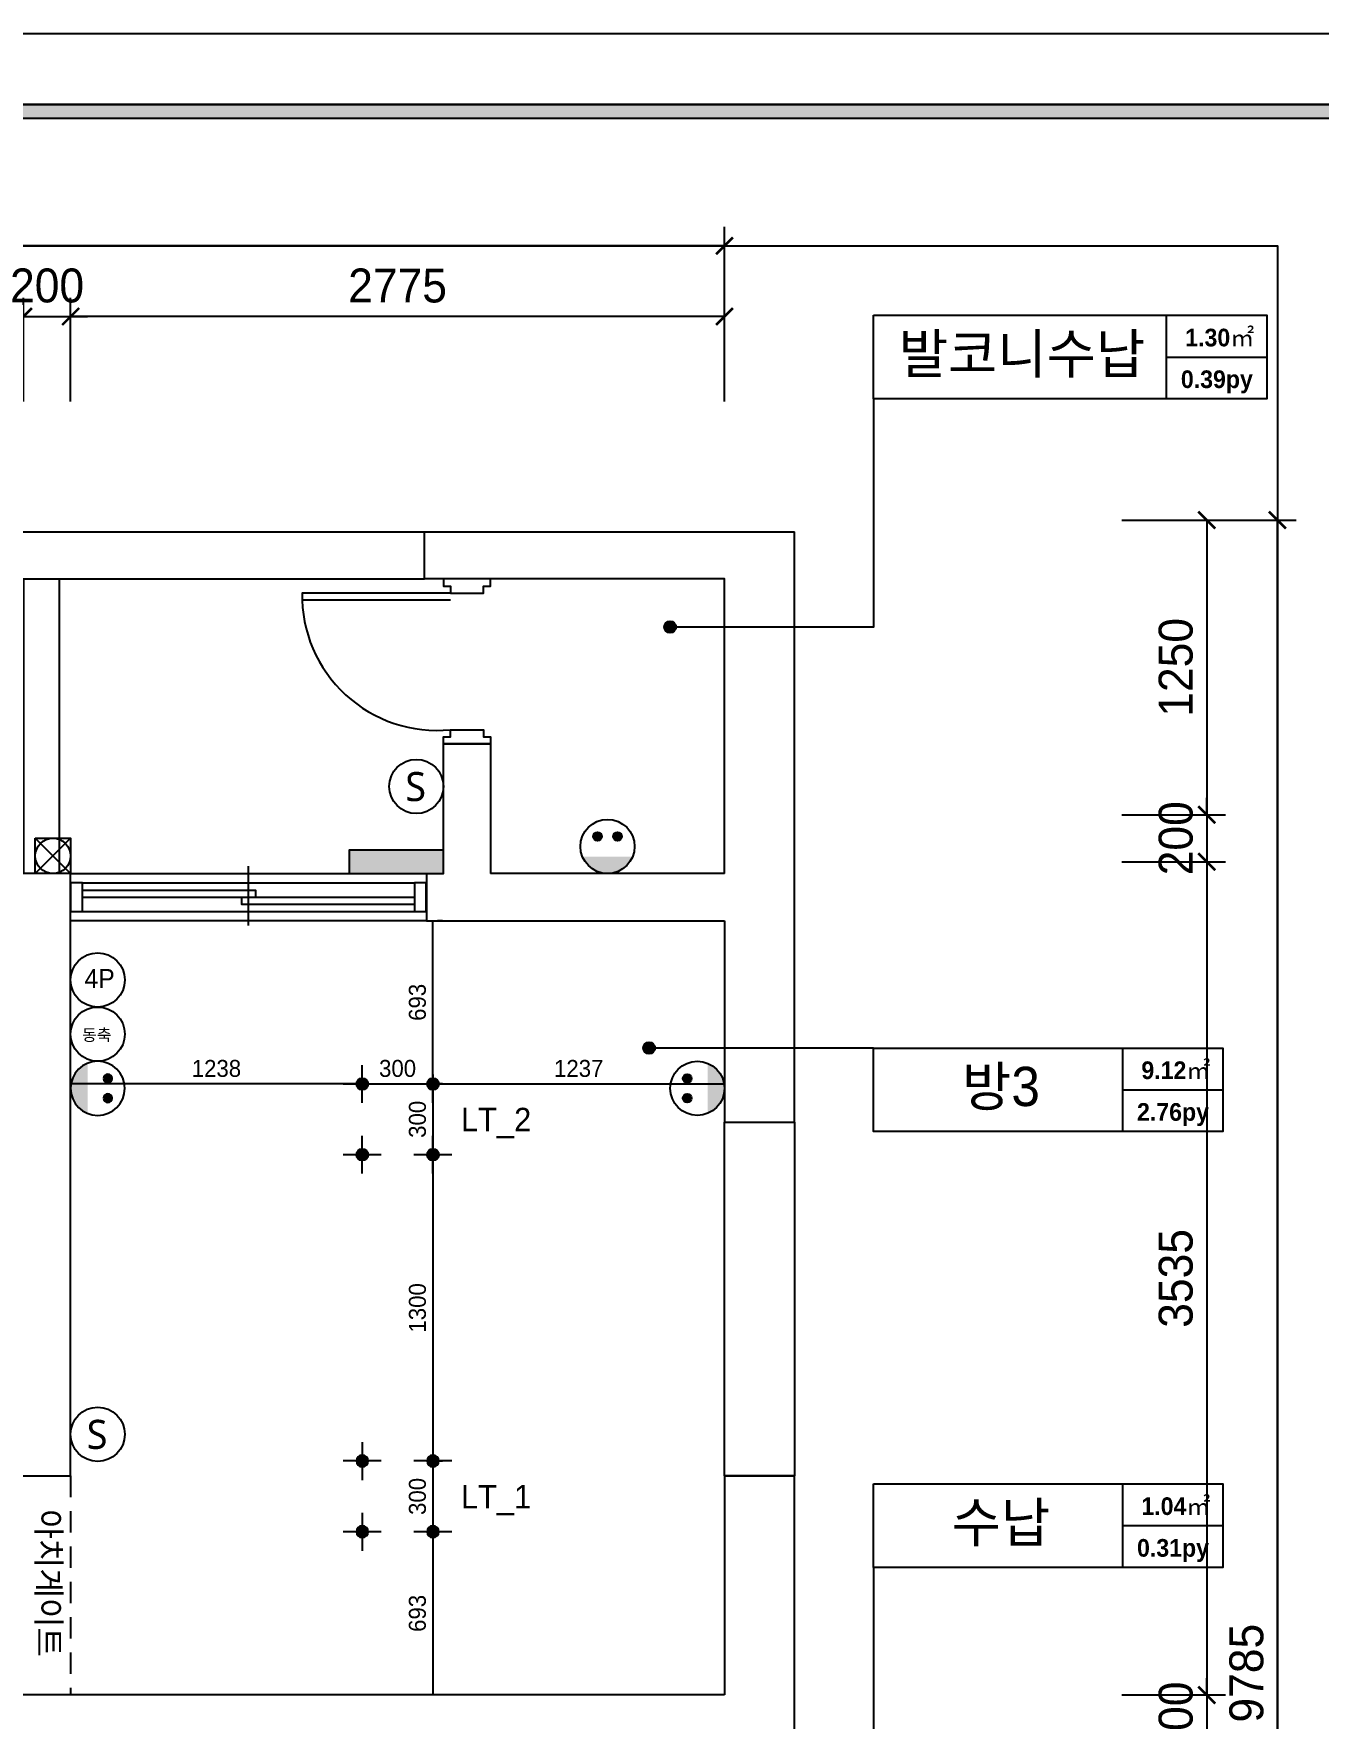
# Model space of a CAD drawing. Header units: millimetres. Extents: x 332171 to 384371, y 54317 to 89920.
# Drawn here: x 375007 to 380459, y 65590 to 72737 of the extents above; entities that cross this region are included whole.
import ezdxf
from ezdxf.enums import TextEntityAlignment as Align

# ---------------------------------------------------------------- set-up
doc = ezdxf.new("R2010")
doc.units = ezdxf.units.MM
doc.header["$LTSCALE"] = 60
doc.linetypes.add('HID', pattern=[2.5, 1.5, -1])
for name, color, linetype in [('0-ELC TEXT', 7, 'Continuous'), ('03-TEXT', 3, 'Continuous'), ('04-WIN', 4, 'Continuous'), ('07-DIM WAL', 5, 'Continuous'), ('2CONTINUOUS', 2, 'Continuous'), ('3.기호.계단선', 30, 'Continuous'), ('_LIBR', 4, 'Continuous'), ('FORM(YOURNAME)-1', 1, 'Continuous'), ('FORM(YOURNAME)-11', 1, 'Continuous'), ('RC-LIGHT', 7, 'Continuous'), ('도면층4', 4, 'Continuous'), ('도면층5', 5, 'Continuous'), ('설비', 140, 'Continuous')]:
    doc.layers.add(name, color=color, linetype=linetype)
doc.styles.add('YOURNAME', font='HY울릉도M.TTF')
doc.styles.add('넥슨고딕', font='NEXONLv1GothicBold.ttf')
doc.styles.add('코레일둥고', font='Korail_Round_Gothic_Medium.ttf')
doc.dimstyles.new('40', dxfattribs={"dimscale": 40, "dimtxt": 1.8, "dimasz": 0.9, "dimexe": 0.5, "dimexo": 1, "dimgap": 0.7, "dimtad": 1, "dimdec": 0, "dimzin": 0, "dimdsep": 46, "dimtxsty": 'YOURNAME', "dimblk": 'NONE', "dimcen": 0, "dimclrd": 1, "dimclre": 1, "dimclrt": 7, "dimadec": 0, "dimazin": 0, "dimtfac": 1, "dimtdec": 0, "dimtix": 1, "dimtmove": 2, "dimatfit": 3, "dimldrblk": 'NONE', "dimfxl": 1, "dimtolj": 1, "dimtzin": 0, "dimarcsym": 0})
doc.dimstyles.new('YOURNAME-80', dxfattribs={"dimscale": 80, "dimtxt": 1.8, "dimasz": 0.9, "dimexe": 1, "dimexo": 3, "dimgap": 0.7, "dimtad": 1, "dimdec": 0, "dimzin": 0, "dimdsep": 46, "dimtxsty": 'YOURNAME', "dimblk": 'ARCHTICK', "dimcen": 0, "dimclrd": 1, "dimclre": 1, "dimclrt": 7, "dimadec": 0, "dimazin": 0, "dimtfac": 1, "dimtdec": 0, "dimtix": 1, "dimtmove": 2, "dimatfit": 3, "dimldrblk": 'ARCHTICK', "dimfxl": 1, "dimtolj": 1, "dimtzin": 0, "dimarcsym": 0})

# ---------------------------------------------------------------- blocks, each defined once
blk = doc.blocks.new('FORM-ELEVATION')
at = {"layer": 'FORM(YOURNAME)-11'}
h = blk.add_hatch(color=256, dxfattribs=at)
h.dxf.hatch_style = 1
h.paths.add_polyline_path([(-10309, 35708), (71691, 35708), (71691, 35508), (-10309, 35508)])
h.paths.add_polyline_path([(-10309, -21492), (71691, -21492), (71691, -21692), (-10309, -21692)])
at = {"layer": 'Defpoints', "color": 158}
for points in [[(-10309, -21692), (71691, -21692), (71691, 35708), (-10309, 35708)], [(-8309, 33708), (61071, 33708), (61071, -19692), (-8309, -19692)]]:
    blk.add_lwpolyline(points, close=True, dxfattribs=at)
at = {"layer": 'FORM(YOURNAME)-11', "color": 250}
blk.add_lwpolyline([(-11309, -22692), (72691, -22692), (72691, 36708), (-11309, 36708)], close=True, dxfattribs=at)
at = {"layer": 'FORM(YOURNAME)-11'}
blk.add_lwpolyline([(-10309, 35708), (71691, 35708), (71691, 35508), (-10309, 35508)], close=True, dxfattribs=at)
at = {"layer": 'FORM(YOURNAME)-11', "color": 3, "style": 'YOURNAME'}
for tag, height, p in [('1', 450, (71041, -1219)), ('2', 450, (71041, -1863)), ('3', 450, (71041, -3150)), ('4', 450, (71041, -5081)), ('5', 515, (71041, -7398)), ('6', 515, (71041, -9650)), ('7', 515, (71041, -11903)), ('8', 515, (71041, -14155)), ('9', 515, (71041, -16408)), ('10', 515, (66791, -18596)), ('11', 515, (71041, -18660)), ('12', 515, (66791, -20848)), ('13', 515, (71041, -20848))]:
    blk.add_attdef(tag, text='', height=height, dxfattribs=at).set_placement(p, align=Align.MIDDLE_RIGHT)
blk = doc.blocks.new('_ArchTick')
at = {"color": 0, "linetype": 'ByBlock', "const_width": 0.15}
blk.add_lwpolyline([(-0.5, -0.5), (0.5, 0.5)], dxfattribs=at)
blk = doc.blocks.new('*D60')
at = {"layer": '07-DIM WAL', "color": 1, "lineweight": -2}
for p, q in [((375163.4, 71177.2), (375163.4, 71617.2)), ((377938.4, 71177.2), (377938.4, 71617.2)), ((377938.4, 71537.2), (375163.4, 71537.2))]:
    blk.add_line(p, q, dxfattribs=at)
at = {"layer": 'Defpoints', "color": 0}
for p in [(375163.4, 71537.2), (375163.4, 70937.2), (377938.4, 70937.2)]:
    blk.add_point(p, dxfattribs=at)
at = {"layer": '07-DIM WAL', "color": 1, "lineweight": -2, "xscale": 72, "yscale": 72, "zscale": 72, "rotation": 180}
blk.add_blockref('_ArchTick', (375163.4, 71537.2), dxfattribs=at)
at = {"layer": '07-DIM WAL', "color": 1, "lineweight": -2, "xscale": 72, "yscale": 72, "zscale": 72}
blk.add_blockref('_ArchTick', (377938.4, 71537.2), dxfattribs=at)
at = {"layer": '07-DIM WAL', "color": 7, "insert": (376550.9, 71667.9), "char_height": 144, "attachment_point": 5, "style": 'YOURNAME'}
blk.add_mtext('\\A1;2775', dxfattribs=at)
blk = doc.blocks.new('*D61')
at = {"layer": '07-DIM WAL', "color": 1, "lineweight": -2}
for p, q in [((361720.4, 71177.2), (361720.4, 71917.2)), ((377938.4, 71177.2), (377938.4, 71917.2)), ((377938.4, 71837.2), (361720.4, 71837.2))]:
    blk.add_line(p, q, dxfattribs=at)
at = {"layer": 'Defpoints', "color": 0}
for p in [(361720.4, 71837.2), (361720.4, 70937.2), (377938.4, 70937.2)]:
    blk.add_point(p, dxfattribs=at)
at = {"layer": '07-DIM WAL', "color": 1, "lineweight": -2, "xscale": 72, "yscale": 72, "zscale": 72, "rotation": 180}
blk.add_blockref('_ArchTick', (361720.4, 71837.2), dxfattribs=at)
at = {"layer": '07-DIM WAL', "color": 1, "lineweight": -2, "xscale": 72, "yscale": 72, "zscale": 72}
blk.add_blockref('_ArchTick', (377938.4, 71837.2), dxfattribs=at)
at = {"layer": '07-DIM WAL', "color": 7, "insert": (369829.4, 71968.3), "char_height": 144, "attachment_point": 5, "style": 'YOURNAME'}
blk.add_mtext('\\A1;16218', dxfattribs=at)
blk = doc.blocks.new('*D89')
at = {"layer": '07-DIM WAL', "color": 1, "lineweight": -2}
for p, q in [((374963.4, 71177.2), (374963.4, 71617.2)), ((375163.4, 71177.2), (375163.4, 71617.2)), ((374963.4, 71537.2), (374891.4, 71537.2)), ((374963.4, 71537.2), (375163.4, 71537.2)), ((375163.4, 71537.2), (375235.4, 71537.2))]:
    blk.add_line(p, q, dxfattribs=at)
at = {"layer": 'Defpoints', "color": 0}
for p in [(375163.4, 71537.2), (374963.4, 70937.2), (375163.4, 70937.2)]:
    blk.add_point(p, dxfattribs=at)
at = {"layer": '07-DIM WAL', "color": 1, "lineweight": -2, "xscale": 72, "yscale": 72, "zscale": 72}
blk.add_blockref('_ArchTick', (374963.4, 71537.2), dxfattribs=at)
at = {"layer": '07-DIM WAL', "color": 1, "lineweight": -2, "xscale": 72, "yscale": 72, "zscale": 72, "rotation": 180}
blk.add_blockref('_ArchTick', (375163.4, 71537.2), dxfattribs=at)
at = {"layer": '07-DIM WAL', "color": 7, "insert": (375063.4, 71668.1), "char_height": 144, "attachment_point": 5, "style": 'YOURNAME'}
blk.add_mtext('\\A1;200', dxfattribs=at)
blk = doc.blocks.new('*D92')
at = {"layer": '07-DIM WAL', "color": 1, "lineweight": -2}
for p, q in [((379624.9, 70673.7), (380364.9, 70673.7)), ((380284.9, 60888.7), (380284.9, 70673.7)), ((379624.9, 60888.7), (380364.9, 60888.7))]:
    blk.add_line(p, q, dxfattribs=at)
at = {"layer": 'Defpoints', "color": 0}
for p in [(379384.9, 70673.7), (380284.9, 70673.7), (379384.9, 60888.7)]:
    blk.add_point(p, dxfattribs=at)
at = {"layer": '07-DIM WAL', "color": 1, "lineweight": -2, "xscale": 72, "yscale": 72, "zscale": 72}
for p, rotation in [((380284.9, 70673.7), 90), ((380284.9, 60888.7), 270)]:
    blk.add_blockref('_ArchTick', p, dxfattribs=dict(at, rotation=rotation))
at = {"layer": '07-DIM WAL', "color": 7, "insert": (380154, 65781.2), "char_height": 144, "attachment_point": 5, "rotation": 90, "style": 'YOURNAME'}
blk.add_mtext('\\A1;9785', dxfattribs=at)
blk = doc.blocks.new('*D93')
at = {"layer": '07-DIM WAL', "color": 1, "lineweight": -2}
for p, q in [((379624.9, 70673.7), (380064.9, 70673.7)), ((379984.9, 70673.7), (379984.9, 69423.7)), ((379624.9, 69423.7), (380064.9, 69423.7))]:
    blk.add_line(p, q, dxfattribs=at)
at = {"layer": 'Defpoints', "color": 0}
for p in [(379384.9, 70673.7), (379384.9, 69423.7), (379984.9, 69423.7)]:
    blk.add_point(p, dxfattribs=at)
at = {"layer": '07-DIM WAL', "color": 1, "lineweight": -2, "xscale": 72, "yscale": 72, "zscale": 72}
for p, rotation in [((379984.9, 70673.7), 90), ((379984.9, 69423.7), 270)]:
    blk.add_blockref('_ArchTick', p, dxfattribs=dict(at, rotation=rotation))
at = {"layer": '07-DIM WAL', "color": 7, "insert": (379854, 70048.7), "char_height": 144, "attachment_point": 5, "rotation": 90, "style": 'YOURNAME'}
blk.add_mtext('\\A1;1250', dxfattribs=at)
blk = doc.blocks.new('*D94')
at = {"layer": '07-DIM WAL', "color": 1, "lineweight": -2}
for p, q in [((379984.9, 69423.7), (379984.9, 69495.7)), ((379624.9, 69423.7), (380064.9, 69423.7)), ((379984.9, 69423.7), (379984.9, 69223.7)), ((379624.9, 69223.7), (380064.9, 69223.7)), ((379984.9, 69223.7), (379984.9, 69151.7))]:
    blk.add_line(p, q, dxfattribs=at)
at = {"layer": 'Defpoints', "color": 0}
for p in [(379384.9, 69423.7), (379384.9, 69223.7), (379984.9, 69223.7)]:
    blk.add_point(p, dxfattribs=at)
at = {"layer": '07-DIM WAL', "color": 1, "lineweight": -2, "xscale": 72, "yscale": 72, "zscale": 72}
for p, rotation in [((379984.9, 69423.7), 270), ((379984.9, 69223.7), 90)]:
    blk.add_blockref('_ArchTick', p, dxfattribs=dict(at, rotation=rotation))
at = {"layer": '07-DIM WAL', "color": 7, "insert": (379854, 69323.7), "char_height": 144, "attachment_point": 5, "rotation": 90, "style": 'YOURNAME'}
blk.add_mtext('\\A1;200', dxfattribs=at)
blk = doc.blocks.new('*D95')
at = {"layer": '07-DIM WAL', "color": 1, "lineweight": -2}
for p, q in [((379624.9, 69223.7), (380064.9, 69223.7)), ((379984.9, 69223.7), (379984.9, 65688.7)), ((379624.9, 65688.7), (380064.9, 65688.7))]:
    blk.add_line(p, q, dxfattribs=at)
at = {"layer": 'Defpoints', "color": 0}
for p in [(379384.9, 69223.7), (379384.9, 65688.7), (379984.9, 65688.7)]:
    blk.add_point(p, dxfattribs=at)
at = {"layer": '07-DIM WAL', "color": 1, "lineweight": -2, "xscale": 72, "yscale": 72, "zscale": 72}
for p, rotation in [((379984.9, 69223.7), 90), ((379984.9, 65688.7), 270)]:
    blk.add_blockref('_ArchTick', p, dxfattribs=dict(at, rotation=rotation))
at = {"layer": '07-DIM WAL', "color": 7, "insert": (379854, 67456.2), "char_height": 144, "attachment_point": 5, "rotation": 90, "style": 'YOURNAME'}
blk.add_mtext('\\A1;3535', dxfattribs=at)
blk = doc.blocks.new('*D96')
at = {"layer": '07-DIM WAL', "color": 1, "lineweight": -2}
for p, q in [((379984.9, 65688.7), (379984.9, 65760.7)), ((379624.9, 65688.7), (380064.9, 65688.7)), ((379984.9, 65688.7), (379984.9, 65488.7)), ((379624.9, 65488.7), (380064.9, 65488.7)), ((379984.9, 65488.7), (379984.9, 65416.7))]:
    blk.add_line(p, q, dxfattribs=at)
at = {"layer": 'Defpoints', "color": 0}
for p in [(379384.9, 65688.7), (379384.9, 65488.7), (379984.9, 65488.7)]:
    blk.add_point(p, dxfattribs=at)
at = {"layer": '07-DIM WAL', "color": 1, "lineweight": -2, "xscale": 72, "yscale": 72, "zscale": 72}
for p, rotation in [((379984.9, 65688.7), 270), ((379984.9, 65488.7), 90)]:
    blk.add_blockref('_ArchTick', p, dxfattribs=dict(at, rotation=rotation))
at = {"layer": '07-DIM WAL', "color": 7, "insert": (379854, 65588.7), "char_height": 144, "attachment_point": 5, "rotation": 90, "style": 'YOURNAME'}
blk.add_mtext('\\A1;200', dxfattribs=at)
blk = doc.blocks.new('floorplan')
at = {"layer": '3.기호.계단선'}
h = blk.add_hatch(color=256, dxfattribs=at)
h.dxf.hatch_style = 1
h.paths.add_polyline_path([(383087.9, 101585.4), (383487.9, 101585.4), (383487.9, 101685.4), (383087.9, 101685.4)])
for p, q in [((381755.9, 101735.4), (381905.9, 101585.4)), ((381755.9, 101585.4), (381905.9, 101735.4))]:
    blk.add_line(p, q)
at = {"color": 8}
blk.add_lwpolyline([(381707.9, 102835.4), (381857.9, 102835.4), (381857.9, 101585.4), (381707.9, 101585.4)], close=True, dxfattribs=at)
blk.add_lwpolyline([(381755.9, 101735.4), (381905.9, 101735.4), (381905.9, 101585.4), (381755.9, 101585.4)], close=True)
blk.add_circle((381830.9, 101660.4), 75)
at = {"layer": '04-WIN'}
for points in [[(370879.1, 99742.3), (370879.1, 100556.8), (372665.3, 101147.1), (374752.9, 101156.4), (374752.9, 101864.3), (378972.7, 103035.4), (383407.9, 103035.4)], [(374952.9, 100957.3), (374952.9, 101712.3), (379000, 102835.4), (383407.9, 102835.4)]]:
    blk.add_lwpolyline(points, dxfattribs=at)
for points in [[(381905.9, 101585.4), (383415.9, 101585.4), (383415.9, 101385.4), (381905.9, 101385.4)], [(384680.9, 100530.4), (384977.9, 100530.4), (384977.9, 99030.4), (384680.9, 99030.4)]]:
    blk.add_lwpolyline(points, close=True, dxfattribs=at)
at = {"layer": '2CONTINUOUS'}
for p, q in [((384977.9, 100530.4), (384977.9, 103035.4)), ((383687.9, 102135.4), (383687.9, 101585.4)), ((381905.9, 101585.4), (380857.9, 101585.4)), ((381905.9, 99030.4), (381905.9, 101585.4)), ((383415.9, 101585.4), (383487.9, 101585.4)), ((384680.9, 101585.4), (383687.9, 101585.4)), ((383415.9, 101385.4), (384680.9, 101385.4)), ((384680.9, 101385.4), (384680.9, 100530.4)), ((384680.9, 100530.4), (384977.9, 100530.4)), ((381692.9, 99030.4), (381905.9, 99030.4)), ((384680.9, 99030.4), (384977.9, 99030.4)), ((384680.9, 99030.4), (384680.9, 98100.4)), ((384977.9, 96940.4), (384977.9, 99030.4)), ((384680.9, 98100.4), (378805.9, 98100.4))]:
    blk.add_line(p, q, dxfattribs=at)
for points in [[(384680.9, 101585.4), (384680.9, 102835.4), (383407.9, 102835.4), (383407.9, 103035.4), (384977.9, 103035.4)], [(383487.9, 101585.4), (383487.9, 102135.4), (383687.9, 102135.4)]]:
    blk.add_lwpolyline(points, dxfattribs=at)
at = {"layer": '3.기호.계단선'}
blk.add_lwpolyline([(383087.9, 101585.4), (383487.9, 101585.4), (383487.9, 101685.4), (383087.9, 101685.4)], close=True, dxfattribs=at)
at = {"layer": '도면층4'}
for p, q in [((383517.9, 102775.4), (382887.4, 102775.4)), ((383517.9, 102745.4), (382887.9, 102745.4))]:
    blk.add_line(p, q, dxfattribs=at)
for points in [[(383487.9, 102835.4), (383487.9, 102805.4), (383517.9, 102805.4), (383517.9, 102775.4), (383657.9, 102775.4), (383657.9, 102805.4), (383687.9, 102805.4), (383687.9, 102835.4), (383487.9, 102835.4)], [(383487.9, 102135.4), (383487.9, 102165.4), (383517.9, 102165.4), (383517.9, 102195.4), (383657.9, 102195.4), (383657.9, 102165.4), (383687.9, 102165.4), (383687.9, 102135.4), (383487.9, 102135.4)]]:
    blk.add_lwpolyline(points, dxfattribs=at)
at = {"layer": '도면층5'}
blk.add_arc((383461.2, 102765.9), 573.3, 179.05162, 275.68088, dxfattribs=at)
blk = doc.blocks.new('AUDIT_I_020313153326-146')
at = {"color": 0, "linetype": 'Continuous'}
for p, q in [((50, 0), (1450, 0)), ((750, -180), (750, 70)), ((50, -60), (1450, -60)), ((50, -120), (1450, -120))]:
    blk.add_line(p, q, dxfattribs=at)
for points in [[(0, 0), (0, -120), (50, -120), (50, 0)], [(1450, 0), (1450, -120), (1500, -120), (1500, 0)]]:
    blk.add_lwpolyline(points, close=True, dxfattribs=at)
for points in [[(50, -30), (780, -30), (780, -60)], [(720, -60), (720, -90), (1450, -90)]]:
    blk.add_lwpolyline(points, dxfattribs=at)
blk = doc.blocks.new('CJSWJD')
blk.add_blockref('floorplan', (-6742.6, -32411.6))
at = {"layer": '_LIBR', "xscale": 1.006278642647773, "yscale": 1.006278642647773, "zscale": 1.006278642647773}
blk.add_blockref('AUDIT_I_020313153326-146', (375163.4, 69134.1), dxfattribs=at)
blk = doc.blocks.new('SW')
at = {"layer": '설비', "color": 140}
blk.add_circle((11533254, -14277699), 184, dxfattribs=at)
at = {"layer": '설비', "color": 140, "insert": (11533320, -14277601), "char_height": 197.14, "width": 314.33, "attachment_point": 3, "style": '코레일둥고'}
blk.add_mtext('{\\fMalgun Gothic|b0|i0|c129|p50;S}', dxfattribs=at)
blk = doc.blocks.new('egoo')
at = {"layer": '설비'}
h = blk.add_hatch(color=140, dxfattribs=at)
edge = h.paths.add_edge_path()
edge.add_arc((1015645.3, 443433.7), 22.3, 0, 360)
h = blk.add_hatch(color=140, dxfattribs=at)
edge = h.paths.add_edge_path()
edge.add_arc((1015747.7, 443433.7), 22.3, 0, 360)
h = blk.add_hatch(color=140, dxfattribs=at)
edge = h.paths.add_edge_path()
edge.add_line((1015826.3, 443329.1), (1015566.6, 443329.1))
edge.add_ellipse((1015696.5, 443381.5), major_axis=(99, 99), ratio=1, start_angle=156.95778, end_angle=293.04222)
at = {"layer": '설비', "color": 140}
for centre, radius in [((1015696.5, 443381.5), 140), ((1015645.3, 443433.7), 22.3), ((1015747.7, 443433.7), 22.3)]:
    blk.add_circle(centre, radius, dxfattribs=at)
blk = doc.blocks.new('1')
at = {"linetype": 'Continuous'}
h = blk.add_hatch(color=4, dxfattribs=at)
h.dxf.hatch_style = 1
edge = h.paths.add_edge_path()
edge.add_arc((11539653, -14273504), 37.5, 0, 360)
at = {"color": 1, "linetype": 'Continuous'}
for p, q in [((11539653, -14273637), (11539653, -14273370)), ((11539520, -14273504), (11539787, -14273504))]:
    blk.add_line(p, q, dxfattribs=at)
at = {"color": 4, "linetype": 'Continuous'}
for radius in [41.5, 37.5]:
    blk.add_circle((11539653, -14273504), radius, dxfattribs=at)
blk = doc.blocks.new('*D238')
at = {"layer": '07-DIM WAL', "color": 1, "lineweight": -2}
for p, q in [((376400.9, 68281.2), (376700.9, 68281.2)), ((376400.9, 68241.2), (376400.9, 68261.2)), ((376700.9, 68321.2), (376700.9, 68301.2))]:
    blk.add_line(p, q, dxfattribs=at)
at = {"layer": 'Defpoints', "color": 0}
for p in [(376400.9, 68281.2), (376700.9, 68281.2), (376700.9, 68281.2)]:
    blk.add_point(p, dxfattribs=at)
at = {"layer": '07-DIM WAL', "color": 7, "insert": (376550.9, 68346.7), "char_height": 72, "attachment_point": 5, "style": 'YOURNAME'}
blk.add_mtext('\\A1;300', dxfattribs=at)
blk = doc.blocks.new('_None')
blk = doc.blocks.new('*D239')
at = {"layer": '07-DIM WAL', "color": 1, "lineweight": -2}
for p, q in [((376700.9, 68321.2), (376700.9, 68301.2)), ((376700.9, 68281.2), (377938.4, 68281.2)), ((377938.4, 68321.2), (377938.4, 68301.2))]:
    blk.add_line(p, q, dxfattribs=at)
at = {"layer": 'Defpoints', "color": 0}
for p in [(376700.9, 68281.2), (377938.4, 68281.2), (377938.4, 68281.2)]:
    blk.add_point(p, dxfattribs=at)
at = {"layer": '07-DIM WAL', "color": 7, "insert": (377319.6, 68346.7), "char_height": 72, "attachment_point": 5, "style": 'YOURNAME'}
blk.add_mtext('\\A1;1237', dxfattribs=at)
blk = doc.blocks.new('*D240')
at = {"layer": '07-DIM WAL', "color": 1, "lineweight": -2}
for p, q in [((376700.9, 68281.2), (376700.9, 68973.7)), ((376740.9, 68973.7), (376720.9, 68973.7)), ((376740.9, 68281.2), (376720.9, 68281.2))]:
    blk.add_line(p, q, dxfattribs=at)
at = {"layer": 'Defpoints', "color": 0}
for p in [(376700.9, 68973.7), (376700.9, 68973.7), (376700.9, 68281.2)]:
    blk.add_point(p, dxfattribs=at)
at = {"layer": '07-DIM WAL', "color": 7, "insert": (376635.3, 68627.5), "char_height": 72, "attachment_point": 5, "rotation": 90, "style": 'YOURNAME'}
blk.add_mtext('\\A1;693', dxfattribs=at)
blk = doc.blocks.new('*D241')
at = {"layer": '07-DIM WAL', "color": 1, "lineweight": -2}
for p, q in [((376700.9, 68281.2), (376700.9, 67981.2)), ((376740.9, 68281.2), (376720.9, 68281.2)), ((376740.9, 67981.2), (376720.9, 67981.2))]:
    blk.add_line(p, q, dxfattribs=at)
at = {"layer": 'Defpoints', "color": 0}
for p in [(376700.9, 68281.2), (376700.9, 67981.2), (376700.9, 67981.2)]:
    blk.add_point(p, dxfattribs=at)
at = {"layer": '07-DIM WAL', "color": 7, "insert": (376635.4, 68131.2), "char_height": 72, "attachment_point": 5, "rotation": 90, "style": 'YOURNAME'}
blk.add_mtext('\\A1;300', dxfattribs=at)
blk = doc.blocks.new('*D242')
at = {"layer": '07-DIM WAL', "color": 1, "lineweight": -2}
for p, q in [((376700.9, 67981.2), (376700.9, 66681.2)), ((376740.9, 67981.2), (376720.9, 67981.2)), ((376740.9, 66681.2), (376720.9, 66681.2))]:
    blk.add_line(p, q, dxfattribs=at)
at = {"layer": 'Defpoints', "color": 0}
for p in [(376700.9, 67981.2), (376700.9, 66681.2), (376700.9, 66681.2)]:
    blk.add_point(p, dxfattribs=at)
at = {"layer": '07-DIM WAL', "color": 7, "insert": (376635.4, 67331.2), "char_height": 72, "attachment_point": 5, "rotation": 90, "style": 'YOURNAME'}
blk.add_mtext('\\A1;1300', dxfattribs=at)
blk = doc.blocks.new('*D243')
at = {"layer": '07-DIM WAL', "color": 1, "lineweight": -2}
for p, q in [((376700.9, 66681.2), (376700.9, 66381.2)), ((376740.9, 66681.2), (376720.9, 66681.2)), ((376740.9, 66381.2), (376720.9, 66381.2))]:
    blk.add_line(p, q, dxfattribs=at)
at = {"layer": 'Defpoints', "color": 0}
for p in [(376700.9, 66681.2), (376700.9, 66381.2), (376700.9, 66381.2)]:
    blk.add_point(p, dxfattribs=at)
at = {"layer": '07-DIM WAL', "color": 7, "insert": (376635.4, 66531.2), "char_height": 72, "attachment_point": 5, "rotation": 90, "style": 'YOURNAME'}
blk.add_mtext('\\A1;300', dxfattribs=at)
blk = doc.blocks.new('*D244')
at = {"layer": '07-DIM WAL', "color": 1, "lineweight": -2}
for p, q in [((376700.9, 66381.2), (376700.9, 65688.7)), ((376740.9, 66381.2), (376720.9, 66381.2)), ((376740.9, 65688.7), (376720.9, 65688.7))]:
    blk.add_line(p, q, dxfattribs=at)
at = {"layer": 'Defpoints', "color": 0}
for p in [(376700.9, 66381.2), (376700.9, 65688.7), (376700.9, 65688.7)]:
    blk.add_point(p, dxfattribs=at)
at = {"layer": '07-DIM WAL', "color": 7, "insert": (376635.3, 66035), "char_height": 72, "attachment_point": 5, "rotation": 90, "style": 'YOURNAME'}
blk.add_mtext('\\A1;693', dxfattribs=at)
blk = doc.blocks.new('*D245')
at = {"layer": '07-DIM WAL', "color": 1, "lineweight": -2}
for p, q in [((376400.9, 68281.2), (375163.4, 68281.2)), ((375163.4, 68241.2), (375163.4, 68261.2)), ((376400.9, 68241.2), (376400.9, 68261.2))]:
    blk.add_line(p, q, dxfattribs=at)
at = {"layer": 'Defpoints', "color": 0}
for p in [(375163.4, 68281.2), (375163.4, 68281.2), (376400.9, 68281.2)]:
    blk.add_point(p, dxfattribs=at)
at = {"layer": '07-DIM WAL', "color": 7, "insert": (375782.1, 68346.7), "char_height": 72, "attachment_point": 5, "style": 'YOURNAME'}
blk.add_mtext('\\A1;1238', dxfattribs=at)

msp = doc.modelspace()

# ---------------------------------------------------------------- hatches: boundary and pattern name
at = {"layer": '0-ELC TEXT'}
h = msp.add_hatch(color=256, dxfattribs=at)
h.dxf.hatch_style = 1
edge = h.paths.add_edge_path()
edge.add_arc((377707.7, 70219.9), 25, -270, 90, ccw=False)
h = msp.add_hatch(color=256, dxfattribs=at)
h.dxf.hatch_style = 1
edge = h.paths.add_edge_path()
edge.add_arc((377707.7, 70219.9), 25, -270, 90, ccw=False)
h = msp.add_hatch(color=256, dxfattribs=at)
h.dxf.hatch_style = 1
edge = h.paths.add_edge_path()
edge.add_arc((377618.6, 68433.7), 25, -270, 90, ccw=False)
h = msp.add_hatch(color=256, dxfattribs=at)
h.dxf.hatch_style = 1
edge = h.paths.add_edge_path()
edge.add_arc((377618.6, 68433.7), 25, -270, 90, ccw=False)

# ---------------------------------------------------------------- linework, layer by layer
for p, q in [((379814.6, 71188.6), (379814.6, 71542.3)), ((379814.6, 71365.5), (380239.3, 71365.5)), ((378571.4, 68433.7), (377618.6, 68433.7)), ((379628.6, 68079.9), (379628.6, 68433.7)), ((379628.6, 68256.8), (380053.3, 68256.8)), ((379628.6, 66230.3), (379628.6, 66584.1)), ((379628.6, 66407.2), (380053.3, 66407.2))]:
    msp.add_line(p, q, dxfattribs=at)
for points in [[(378571.4, 71542.3), (380239.3, 71542.3), (380239.3, 71188.6), (378571.4, 71188.6)], [(378571.4, 68433.7), (380053.3, 68433.7), (380053.3, 68079.9), (378571.4, 68079.9)], [(378571.4, 66584.1), (380053.3, 66584.1), (380053.3, 66230.3), (378571.4, 66230.3)]]:
    msp.add_lwpolyline(points, close=True, dxfattribs=at)
for points in [[(378571.4, 71188.6), (378571.4, 70219.9), (377705.2, 70219.9)], [(378571.4, 66230.3), (378571.4, 65052.2), (377660.3, 65052.2)]]:
    msp.add_lwpolyline(points, dxfattribs=at)
for centre in [(377707.7, 70219.9), (377707.7, 70219.9), (377618.6, 68433.7), (377618.6, 68433.7)]:
    msp.add_circle(centre, 25, dxfattribs=at)
at = {"layer": '3.기호.계단선', "linetype": 'HID'}
msp.add_lwpolyline([(374950.4, 66618.7), (375163.4, 66618.7), (375163.4, 65688.7), (374950.4, 65688.7)], close=True, dxfattribs=at)
at = {"layer": '설비', "color": 140}
for centre in [(375278.4, 68722.6), (375278.4, 68492.6)]:
    msp.add_circle(centre, 115, dxfattribs=at)

# ---------------------------------------------------------------- block references
msp.add_blockref('CJSWJD', (0, 0))
at = {"layer": 'FORM(YOURNAME)-1', "xscale": 0.3000000000000002, "yscale": 0.3000000000000002, "zscale": 0.3000000000000002}
msp.add_blockref('FORM-ELEVATION', (361963.4, 61724.8), dxfattribs=at)
at = {"layer": 'RC-LIGHT', "yscale": 0.6024096385271789, "zscale": 0.6024096385271789}
for p, xscale, rotation in [((-8222095.4, -6883317.3), 0.6024096385271789, 90.00000000000001), ((-8221795.4, -6883317.3), 0.6024096385271789, 90.00000000000001), ((-8222095.4, -6883617.3), 0.6024096385271789, 90.00000000000001), ((-8221795.4, -6883617.3), 0.6024096385271789, 90.00000000000001), ((-8222095.4, 7018279.7), -0.6024096385271789, 90), ((-8221795.4, 7018279.7), -0.6024096385271789, 90), ((-8222095.4, 7017979.7), -0.6024096385271789, 90), ((-8221795.4, 7017979.7), -0.6024096385271789, 90)]:
    msp.add_blockref('1', p, dxfattribs=dict(at, xscale=xscale, rotation=rotation))
at = {"layer": '설비', "color": 140}
for name, p, xscale, yscale, zscale in [('SW', (-6831653.4, 8993105.2), 0.625, 0.625, 0.625), ('egoo', (-456880.3, -294917.5), 0.8214285869294655, 0.8214285869294655, 0.8214285869294655), ('SW', (-6833005.4, 8990356.7), 0.625, 0.625, 0.625)]:
    msp.add_blockref(name, p, dxfattribs=dict(at, xscale=xscale, yscale=yscale, zscale=zscale))
at = {"layer": '설비', "color": 140, "yscale": 0.8214285869294655, "zscale": 0.8214285869294655}
for p, xscale, rotation in [((11072.2, -766059.5), -0.8214285869294655, 270), ((742029.6, -766059.5), 0.8214285869294655, 90.00000000000001)]:
    msp.add_blockref('egoo', p, dxfattribs=dict(at, xscale=xscale, rotation=rotation))

# ---------------------------------------------------------------- texts
at = {"layer": '0-ELC TEXT', "style": '코레일둥고'}
msp.add_text('아치게이트', height=100, rotation=270, dxfattribs=at).set_placement((375020.6, 66477.2))
at = {"layer": '03-TEXT'}
for s, height, style, p in [('발코니수납', 166.67, '코레일둥고', (379200.8, 71296)), ('1.30㎡', 75, '넥슨고딕', (380040.3, 71410.5)), ('0.39py', 75, '넥슨고딕', (380027.9, 71233.7)), ('방3', 166.67, '코레일둥고', (379111.8, 68187.4)), ('9.12㎡', 75, '넥슨고딕', (379854.2, 68301.9)), ('2.76py', 75, '넥슨고딕', (379841.8, 68125)), ('수납', 166.67, '코레일둥고', (379111.8, 66337.8)), ('1.04㎡', 75, '넥슨고딕', (379854.2, 66452.3)), ('0.31py', 75, '넥슨고딕', (379841.8, 66275.4))]:
    msp.add_text(s, height=height, dxfattribs=dict(at, style=style)).set_placement(p, align=Align.CENTER)
at = {"layer": '3.기호.계단선', "style": '코레일둥고'}
for s, p in [('LT_2', (376820, 68080)), ('LT_1', (376820, 66480))]:
    msp.add_text(s, height=100, dxfattribs=at).set_placement(p)
at = {"layer": '설비', "color": 140, "style": '코레일둥고'}
for s, height, p in [('4P', 80, (375222.4, 68689)), ('동축', 50, (375211.7, 68464.3))]:
    msp.add_text(s, height=height, dxfattribs=at).set_placement(p)

# ---------------------------------------------------------------- dimensions: what is measured, and where the dimension line sits
at = {"layer": '07-DIM WAL'}
for base, p1, p2, picture, middle in [((361720.4, 71837.2), (377938.4, 70937.2), (361720.4, 70937.2), '*D61', (369829.4, 71968.3)), ((375163.4, 71537.2), (374963.4, 70937.2), (375163.4, 70937.2), '*D89', (375063.4, 71668.1)), ((375163.4, 71537.2), (377938.4, 70937.2), (375163.4, 70937.2), '*D60', (376550.9, 71667.9))]:
    dim = msp.add_linear_dim(base=base, p1=p1, p2=p2, dimstyle='YOURNAME-80', dxfattribs=at)
    dim.commit()
    dim.dimension.update_dxf_attribs({"geometry": picture, "text_midpoint": middle})
for base, p1, p2, picture, middle in [((380284.9, 70673.7), (379384.9, 60888.7), (379384.9, 70673.7), '*D92', (380154, 65781.2)), ((379984.9, 69423.7), (379384.9, 70673.7), (379384.9, 69423.7), '*D93', (379854, 70048.7)), ((379984.9, 69223.7), (379384.9, 69423.7), (379384.9, 69223.7), '*D94', (379854, 69323.7)), ((379984.9, 65688.7), (379384.9, 69223.7), (379384.9, 65688.7), '*D95', (379854, 67456.2)), ((379984.9, 65488.7), (379384.9, 65688.7), (379384.9, 65488.7), '*D96', (379854, 65588.7))]:
    dim = msp.add_linear_dim(base=base, p1=p1, p2=p2, angle=90, dimstyle='YOURNAME-80', dxfattribs=at)
    dim.commit()
    dim.dimension.update_dxf_attribs({"geometry": picture, "text_midpoint": middle})
for base, p1, p2, picture, middle in [((376700.8589183, 68973.7356465), (376700.8589183, 68281.2356465), (376700.8589183, 68973.7356465), '*D240', (376635.3249636, 68627.4856465)), ((376700.9, 67981.2), (376700.9, 68281.2), (376700.9, 67981.2), '*D241', (376635.4, 68131.2)), ((376700.9, 66681.2), (376700.9, 67981.2), (376700.9, 66681.2), '*D242', (376635.4, 67331.2)), ((376700.9, 66381.2), (376700.9, 66681.2), (376700.9, 66381.2), '*D243', (376635.4, 66531.2)), ((376700.8589183, 65688.7356465), (376700.8589183, 66381.2356465), (376700.8589183, 65688.7356465), '*D244', (376635.3249636, 66034.9856465))]:
    dim = msp.add_linear_dim(base=base, p1=p1, p2=p2, angle=90, dimstyle='40', override={"dimfxl": 1.25}, dxfattribs=at)
    dim.commit()
    dim.dimension.update_dxf_attribs({"geometry": picture, "text_midpoint": middle})
for base, p1, p2, picture, middle in [((375163.3589183, 68281.2356465), (376400.8589183, 68281.2356465), (375163.3589183, 68281.2356465), '*D245', (375782.1089183, 68346.7216652)), ((376700.9, 68281.2), (376400.9, 68281.2), (376700.9, 68281.2), '*D238', (376550.9, 68346.7)), ((377938.3589183, 68281.2356465), (376700.8589183, 68281.2356465), (377938.3589183, 68281.2356465), '*D239', (377319.6089183, 68346.6737291))]:
    dim = msp.add_linear_dim(base=base, p1=p1, p2=p2, dimstyle='40', override={"dimfxl": 1.25}, dxfattribs=at)
    dim.commit()
    dim.dimension.update_dxf_attribs({"geometry": picture, "text_midpoint": middle})

doc.saveas('drawing.dxf')
